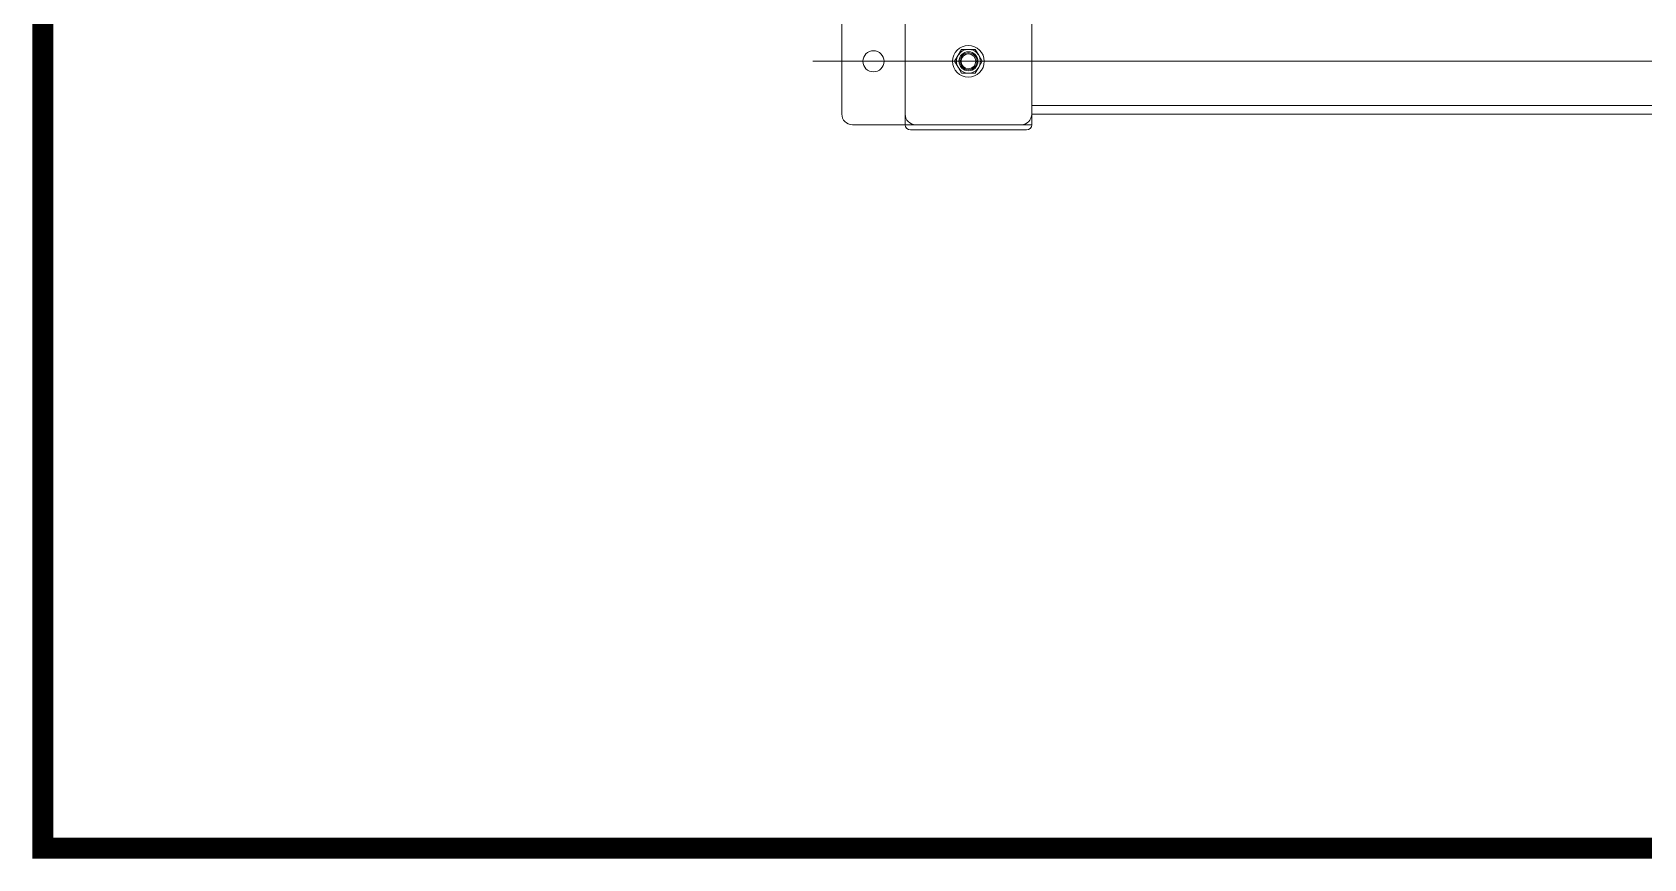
# Model space of a CAD drawing. Extents: x -681219 to -550379, y -242630 to -158199.
# Drawn here: x -660165 to -658639, y -223372 to -222589 of the extents above; entities that cross this region are included whole.
import ezdxf
from ezdxf.lldxf.tags import DXFTag

# ---------------------------------------------------------------- set-up
doc = ezdxf.new("R2010")
doc.units = 0
doc.header["$LTSCALE"] = 1000
doc.layers.get('0').update_dxf_attribs({"linetype": 'CONTINUOUS'})
doc.layers.add('DIM', color=7, linetype='CONTINUOUS', lineweight=18)
doc.layers.add('famsun', color=7, linetype='CONTINUOUS', lineweight=0)
tags = doc.linetypes.add('CENTER2', pattern=[28.575, 19.05, -3.175, 3.175, -3.175]).pattern_tags.tags
tags[10:11] = [DXFTag(74, 4), DXFTag(75, 0), DXFTag(340, '0'), DXFTag(46, 0.0), DXFTag(50, 0.0), DXFTag(44, 0.0), DXFTag(45, 0.0)]
tags[8:9] = [DXFTag(74, 4), DXFTag(75, 0), DXFTag(340, '0'), DXFTag(46, 0.0), DXFTag(50, 0.0), DXFTag(44, 0.0), DXFTag(45, 0.0)]
tags[6:7] = [DXFTag(74, 4), DXFTag(75, 0), DXFTag(340, '0'), DXFTag(46, 0.0), DXFTag(50, 0.0), DXFTag(44, 0.0), DXFTag(45, 0.0)]
tags[4:5] = [DXFTag(74, 4), DXFTag(75, 0), DXFTag(340, '0'), DXFTag(46, 0.0), DXFTag(50, 0.0), DXFTag(44, 0.0), DXFTag(45, 0.0)]

# ---------------------------------------------------------------- blocks, each defined once
blk = doc.blocks.new('12')
for p, q in [((1663, -400), (1663, -286)), ((1783, -400), (1783, -286)), ((1843, -400), (1843, -300)), ((1713.2, -344.3), (1709.9, -350)), ((1709.9, -350), (1713.2, -355.7)), ((1716.5, -338.7), (1713.2, -344.3)), ((1729.5, -338.7), (1723, -338.7)), ((1732.8, -344.3), (1729.5, -338.7)), ((1736.1, -350), (1732.8, -344.3)), ((1732.8, -355.7), (1736.1, -350)), ((1713.2, -355.7), (1716.5, -361.3)), ((1723, -361.3), (1729.5, -361.3)), ((1729.5, -361.3), (1732.8, -355.7)), ((1663, -392), (749.8, -392)), ((1663, -400), (750.9, -400)), ((1663, -400), (1663, -410)), ((1663, -410), (1673, -410)), ((1673, -410), (1773, -410)), ((1773, -410), (1783, -410)), ((1783, -400), (1783, -410)), ((1783, -410), (1833, -410)), ((1668, -415), (1778, -415))]:
    blk.add_line(p, q)
at = {"color": 8, "linetype": 'CENTER2'}
blk.add_line((1870.5, -350), (24, -350), dxfattribs=at)
for centre, radius in [((1723, -350), 15), ((1723, -350), 9), ((1723, -350), 8), ((1723, -350), 7), ((1813, -350), 10)]:
    blk.add_circle(centre, radius)
for centre, radius, start, end in [((1723, -350), 11.3, 150, 210), ((1723, -350), 11.3, 90, 150), ((1723, -350), 11.3, 30, 90), ((1723, -350), 11.3, 330, 30), ((1723, -350), 11.3, 210, 270), ((1723, -350), 11.3, 270, 330), ((1673, -400), 10, 180, 270), ((1668, -410), 5, 180, 270), ((1773, -400), 10, 270, 0), ((1778, -410), 5, 270, 0), ((1833, -400), 10, 270, 0)]:
    blk.add_arc(centre, radius, start, end)
for points, knots in [([(1723, -338.7), (1721.3, -338.7), (1719.1, -338.7), (1716.9, -338.7), (1716.5, -338.7)], [0, 0, 0, 0, 0.7765956, 1, 1, 1, 1]), ([(1716.5, -361.3), (1716.9, -361.3), (1719.1, -361.3), (1721.3, -361.3), (1723, -361.3)], [0, 0, 0, 0, 0.223404, 1, 1, 1, 1])]:
    blk.add_open_spline(points, degree=3, knots=knots)

msp = doc.modelspace()

# ---------------------------------------------------------------- linework, layer by layer
at = {"layer": 'DIM', "color": 2, "const_width": 20}
msp.add_lwpolyline([(-660155.4609, -221171.6983), (-656355.4609, -221171.6983), (-656355.4609, -223361.6983), (-660155.4609, -223361.6983)], close=True, dxfattribs=at)

# ---------------------------------------------------------------- block references
at = {"layer": 'famsun', "xscale": -1}
msp.add_blockref('12', (-657555.4609, -222266.6983), dxfattribs=at)

doc.saveas('drawing.dxf')
